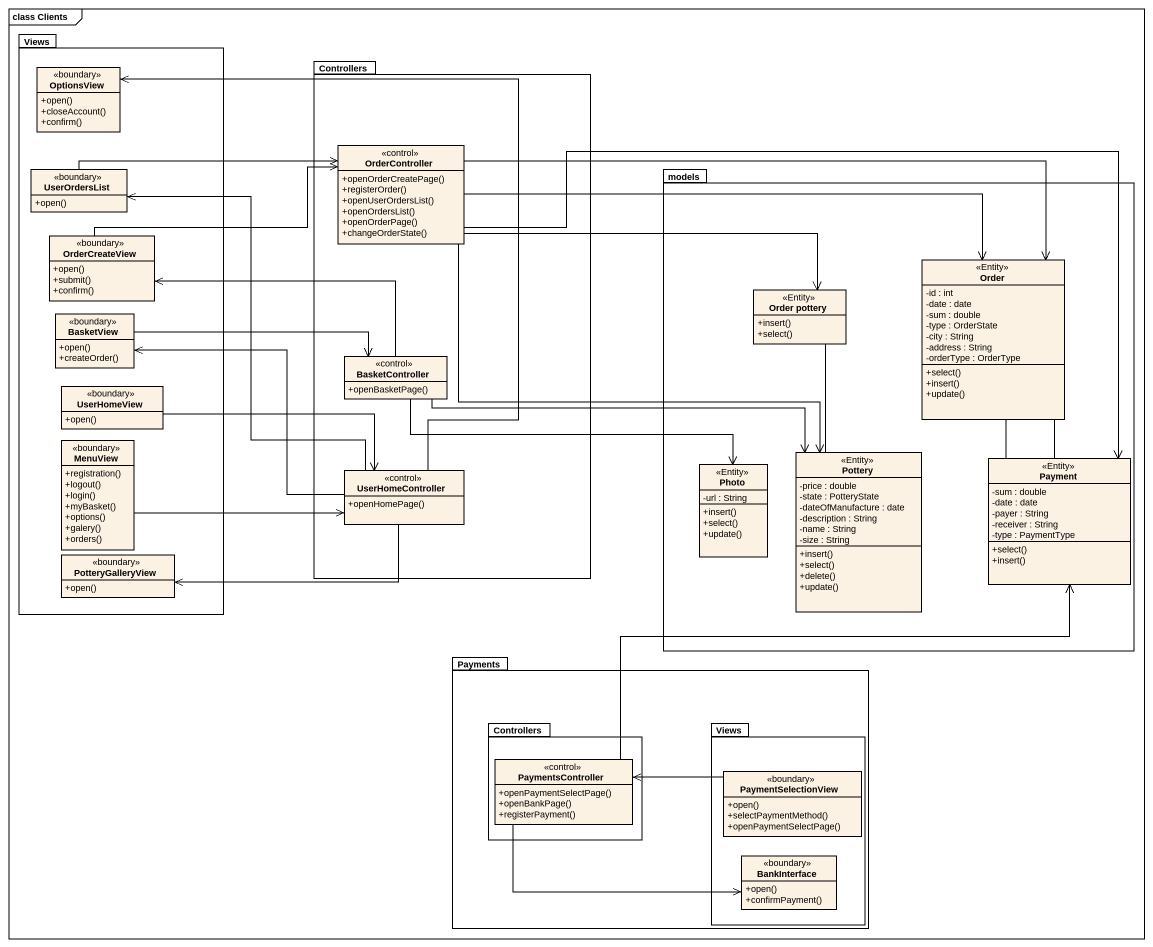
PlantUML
@startuml
mainframe class Clients
hide circle
hide empty members
skinparam classAttributeIconSize 0
package Views {
  class OptionsView <<boundary>> {
    +open()
    +closeAccount()
    +confirm()
  }
  class UserOrdersList <<boundary>> {
    +open()
  }
  class OrderCreateView <<boundary>> {
    +open()
    +submit()
    +confirm()
  }
  class BasketView <<boundary>> {
    +open()
    +createOrder()
  }
  class UserHomeView <<boundary>> {
    +open()
  }
  class MenuView <<boundary>> {
    +registration()
    +logout()
    +login()
    +myBasket()
    +options()
    +galery()
    +orders()
  }
  class PotteryGalleryView <<boundary>> {
    +open()
  }
}
package Controllers {
  class OrderController <<control>> {
    +openOrderCreatePage()
    +registerOrder()
    +openUserOrdersList()
    +openOrdersList()
    +openOrderPage()
    +changeOrderState()
  }
  class BasketController <<control>> {
    +openBasketPage()
  }
  class UserHomeController <<control>> {
    +openHomePage()
  }
}
package models {
  class "Order pottery" as Order_pottery <<Entity>> {
    +insert()
    +select()
  }
  class Order <<Entity>> {
    -id : int
    -date : date
    -sum : double
    -type : OrderState
    -city : String
    -address : String
    -orderType : OrderType
    +select()
    +insert()
    +update()
  }
  class Photo <<Entity>> {
    -url : String
    +insert()
    +select()
    +update()
  }
  class Pottery <<Entity>> {
    -price : double
    -state : PotteryState
    -dateOfManufacture : date
    -description : String
    -name : String
    -size : String
    +insert()
    +select()
    +delete()
    +update()
  }
  class Payment <<Entity>> {
    -sum : double
    -date : date
    -payer : String
    -receiver : String
    -type : PaymentType
    +select()
    +insert()
  }
}
package Payments {
  package "Controllers" as Controllers_2 {
    class PaymentsController <<control>> {
      +openPaymentSelectPage()
      +openBankPage()
      +registerPayment()
    }
  }
  package "Views" as Views_2 {
    class PaymentSelectionView <<boundary>> {
      +open()
      +selectPaymentMethod()
      +openPaymentSelectPage()
    }
    class BankInterface <<boundary>> {
      +open()
      +confirmPayment()
    }
  }
}
UserOrdersList -right-> OrderController
OrderController -right-> Order_pottery
OrderController -right-> Order
OrderController -right-> Order
OrderController --> Pottery
OrderController -right-> Payment
OrderCreateView -right-> OrderController
Order -- Payment
BasketView -right-> BasketController
BasketController -left-> OrderCreateView
BasketController -right-> Photo
BasketController -right-> Pottery
UserHomeView -right-> UserHomeController
MenuView -right-> UserHomeController
UserHomeController -up-> OptionsView
UserHomeController -up-> UserOrdersList
UserHomeController -left-> BasketView
UserHomeController -left-> PotteryGalleryView
Pottery -up- Order_pottery
Payment -up- Order
PaymentsController -right-> Payment
PaymentsController -right-> BankInterface
PaymentSelectionView -left-> PaymentsController
@enduml
